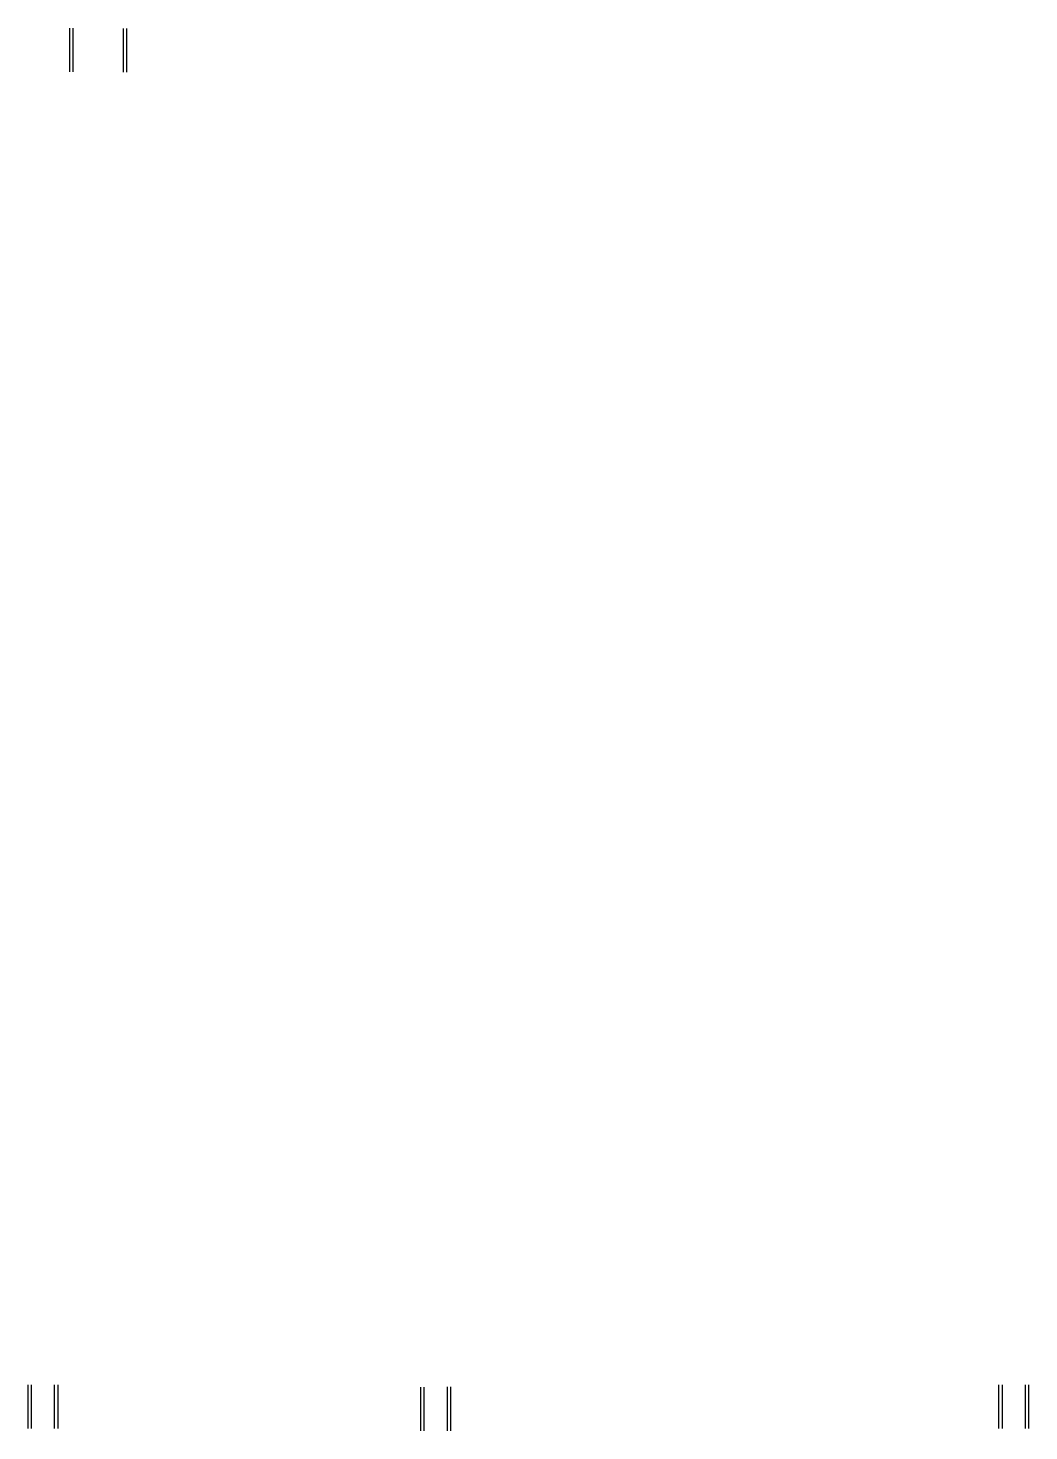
# Paper-space layout 'Layout1' of a CAD drawing. Extents: x 32753 to 60736, y 16245 to 55486.
import ezdxf

# ---------------------------------------------------------------- set-up
doc = ezdxf.new("R2010")
doc.units = 0
doc.header["$LTSCALE"] = 2500
doc.linetypes.add('HIDDEN2', pattern=[0])
doc.layers.add('OBJTHIN', color=1, linetype='CONTINUOUS')

psp = doc.layouts.get("Layout1")

# ---------------------------------------------------------------- linework, layer by layer
at = {"layer": 'OBJTHIN', "color": 0, "linetype": 'HIDDEN2'}
for p, q in [((33917, 54263), (33917, 55486)), ((34013, 54263), (34013, 55486)), ((35421, 54252), (35421, 55475)), ((35516, 54252), (35516, 55475)), ((32753, 16313), (32753, 17536)), ((32848, 16313), (32848, 17536)), ((33494, 16312), (33494, 17535)), ((33590, 16312), (33590, 17535)), ((43734, 16245), (43734, 17468)), ((43829, 16245), (43829, 17468)), ((44475, 16251), (44475, 17474)), ((44571, 16251), (44571, 17474)), ((59899, 16313), (59899, 17536)), ((59994, 16313), (59994, 17536)), ((60641, 16312), (60641, 17535)), ((60736, 16312), (60736, 17535))]:
    psp.add_line(p, q, dxfattribs=at)

doc.saveas('drawing.dxf')
